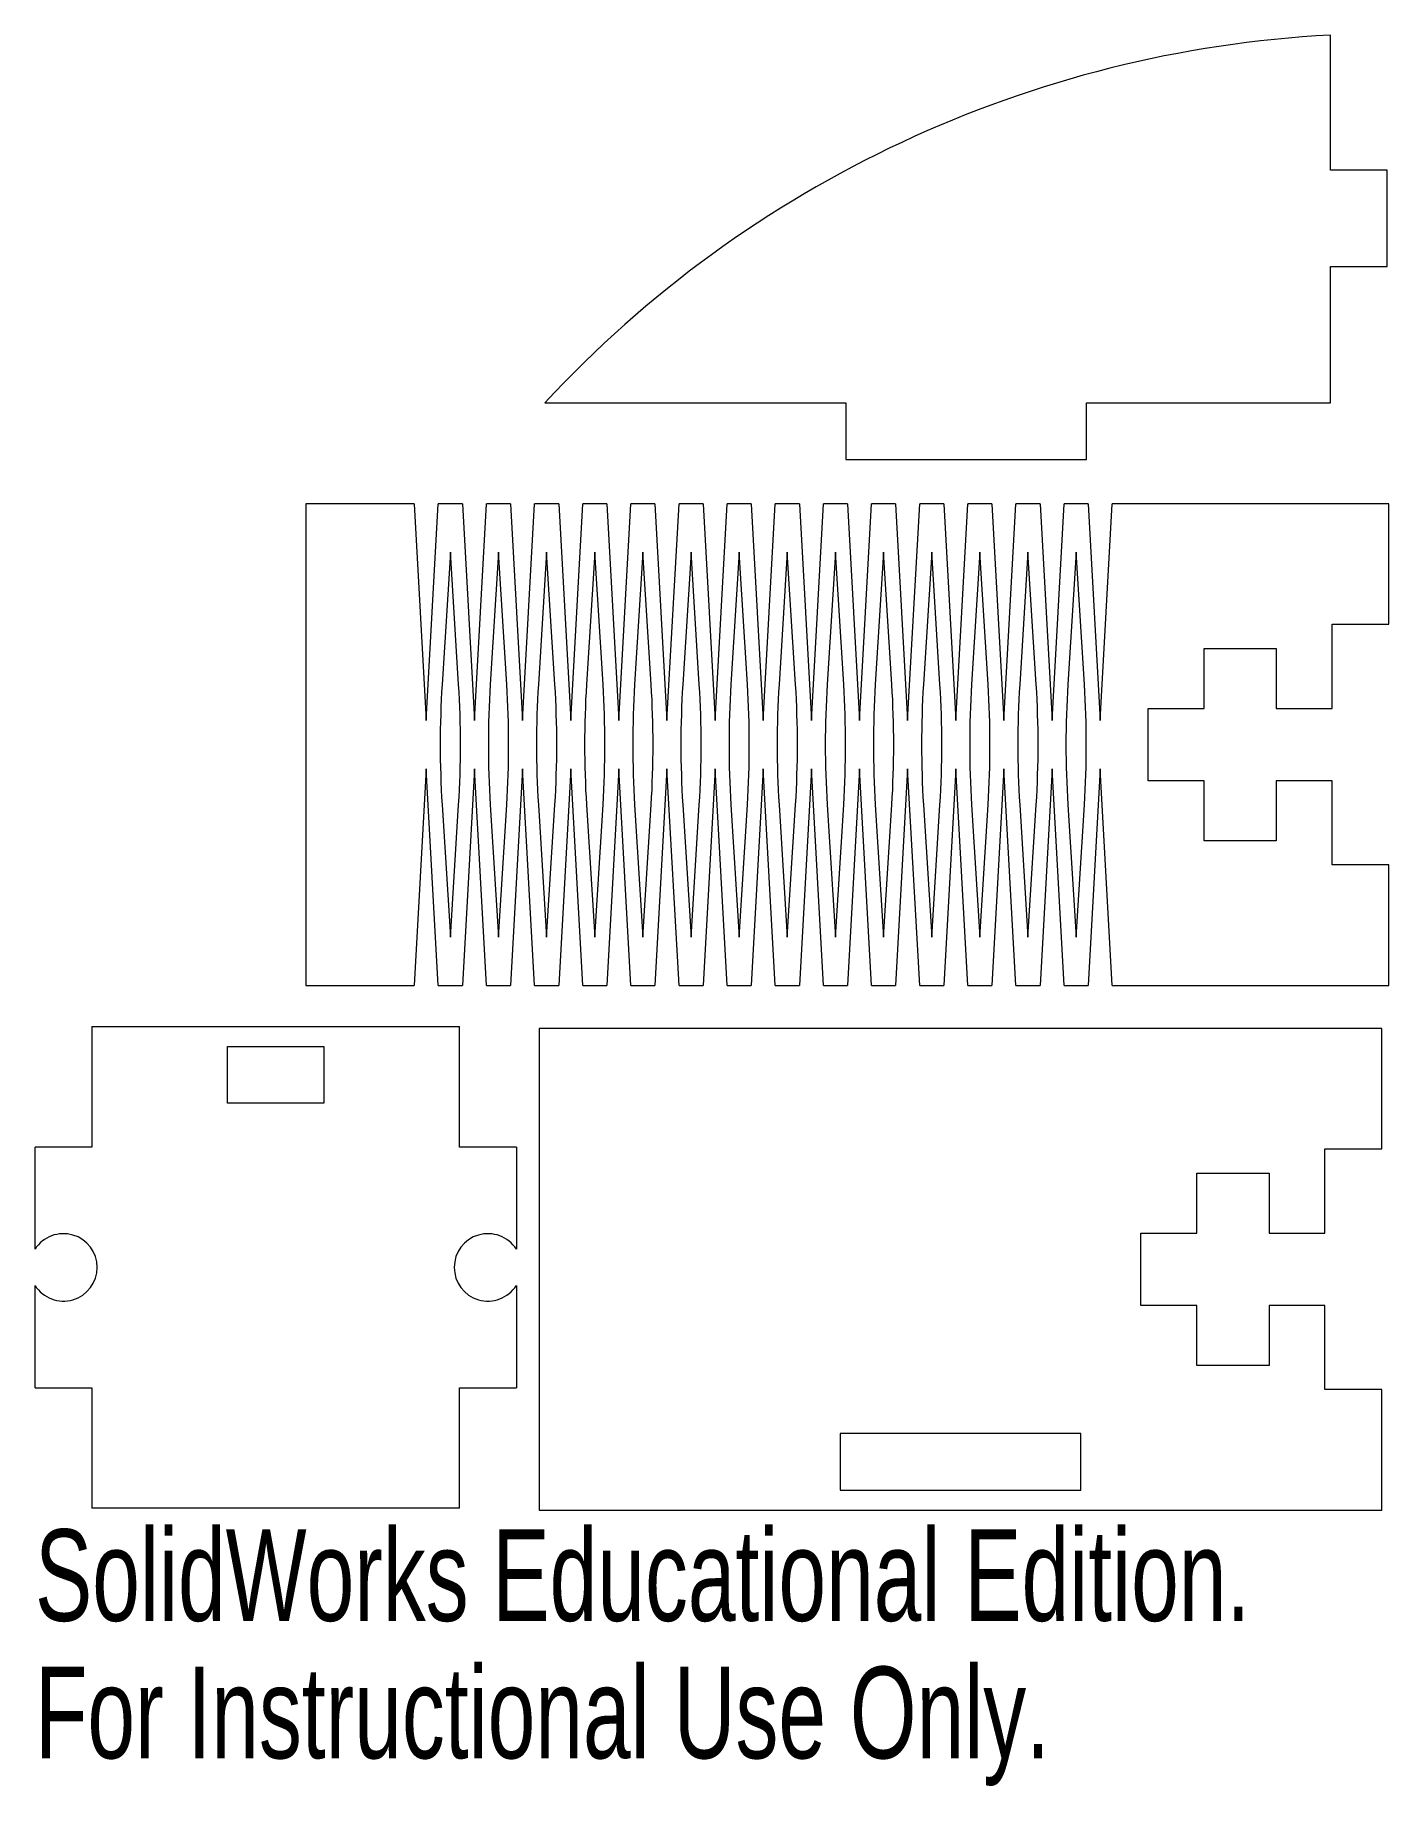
# Paper-space layout '_Top' of a CAD drawing. Header units: inches. Extents: x -1.14 to 1.67, y -2.23 to 1.41.
import ezdxf

# ---------------------------------------------------------------- set-up
doc = ezdxf.new("R2010")
doc.units = ezdxf.units.IN
doc.header["$MEASUREMENT"] = 0
doc.styles.add('SLDTEXTSTYLE0', font='TXT', dxfattribs={"width": 0.7})

psp = doc.layouts.new('_Top')

# ---------------------------------------------------------------- linework, layer by layer
at = {"color": 7, "linetype": 'Continuous', "lineweight": 15}
for p, q in [((1.5516, 1.1286), (1.5516, 1.4094)), ((1.6697, 1.1286), (1.5516, 1.1286)), ((1.6697, 0.9286), (1.6697, 1.1286)), ((1.5516, 0.9286), (1.6697, 0.9286)), ((1.5516, 0.6456), (1.5516, 0.9286)), ((-0.0803, 0.6456), (0.5447, 0.6456)), ((0.5447, 0.6456), (0.5447, 0.5275)), ((1.0447, 0.6456), (1.5516, 0.6456)), ((1.0447, 0.5275), (1.0447, 0.6456)), ((0.5447, 0.5275), (1.0447, 0.5275)), ((-0.5766, 0.4354), (-0.5766, -0.5646)), ((-0.3516, 0.4354), (-0.5766, 0.4354)), ((-0.3516, 0.4354), (-0.3266, -0.0146)), ((-0.3266, -0.0146), (-0.3016, 0.4354)), ((-0.2516, 0.4354), (-0.3016, 0.4354)), ((-0.2516, 0.4354), (-0.2266, -0.0146)), ((-0.2266, -0.0146), (-0.2016, 0.4354)), ((-0.1516, 0.4354), (-0.2016, 0.4354)), ((-0.1516, 0.4354), (-0.1266, -0.0146)), ((-0.1266, -0.0146), (-0.1016, 0.4354)), ((-0.0516, 0.4354), (-0.1016, 0.4354)), ((-0.0516, 0.4354), (-0.0266, -0.0146)), ((-0.0266, -0.0146), (-0.0016, 0.4354)), ((0.0484, 0.4354), (-0.0016, 0.4354)), ((0.0484, 0.4354), (0.0734, -0.0146)), ((0.0734, -0.0146), (0.0984, 0.4354)), ((0.1484, 0.4354), (0.0984, 0.4354)), ((0.1484, 0.4354), (0.1734, -0.0146)), ((0.1734, -0.0146), (0.1984, 0.4354)), ((0.2484, 0.4354), (0.1984, 0.4354)), ((0.2484, 0.4354), (0.2734, -0.0146)), ((0.2734, -0.0146), (0.2984, 0.4354)), ((0.3484, 0.4354), (0.2984, 0.4354)), ((0.3484, 0.4354), (0.3734, -0.0146)), ((0.3734, -0.0146), (0.3984, 0.4354)), ((0.4484, 0.4354), (0.3984, 0.4354)), ((0.4484, 0.4354), (0.4734, -0.0146)), ((0.4734, -0.0146), (0.4984, 0.4354)), ((0.5484, 0.4354), (0.4984, 0.4354)), ((0.5484, 0.4354), (0.5734, -0.0146)), ((0.5734, -0.0146), (0.5984, 0.4354)), ((0.6484, 0.4354), (0.5984, 0.4354)), ((0.6484, 0.4354), (0.6734, -0.0146)), ((0.6734, -0.0146), (0.6984, 0.4354)), ((0.7484, 0.4354), (0.6984, 0.4354)), ((0.7484, 0.4354), (0.7734, -0.0146)), ((0.7734, -0.0146), (0.7984, 0.4354)), ((0.8484, 0.4354), (0.7984, 0.4354)), ((0.8484, 0.4354), (0.8734, -0.0146)), ((0.8734, -0.0146), (0.8984, 0.4354)), ((0.9484, 0.4354), (0.8984, 0.4354)), ((0.9484, 0.4354), (0.9734, -0.0146)), ((0.9734, -0.0146), (0.9984, 0.4354)), ((1.0484, 0.4354), (0.9984, 0.4354)), ((1.0484, 0.4354), (1.0734, -0.0146)), ((1.0734, -0.0146), (1.0984, 0.4354)), ((1.6734, 0.4354), (1.0984, 0.4354)), ((1.6734, 0.1854), (1.6734, 0.4354)), ((-0.2766, 0.3354), (-0.2938, 0.0602)), ((-0.2594, 0.0602), (-0.2766, 0.3354)), ((-0.1766, 0.3354), (-0.1938, 0.0602)), ((-0.1594, 0.0602), (-0.1766, 0.3354)), ((-0.0766, 0.3354), (-0.0938, 0.0602)), ((-0.0594, 0.0602), (-0.0766, 0.3354)), ((0.0234, 0.3354), (0.0062, 0.0602)), ((0.0406, 0.0602), (0.0234, 0.3354)), ((0.1234, 0.3354), (0.1062, 0.0602)), ((0.1406, 0.0602), (0.1234, 0.3354)), ((0.2234, 0.3354), (0.2062, 0.0602)), ((0.2406, 0.0602), (0.2234, 0.3354)), ((0.3234, 0.3354), (0.3062, 0.0602)), ((0.3406, 0.0602), (0.3234, 0.3354)), ((0.4234, 0.3354), (0.4062, 0.0602)), ((0.4406, 0.0602), (0.4234, 0.3354)), ((0.5234, 0.3354), (0.5062, 0.0602)), ((0.5406, 0.0602), (0.5234, 0.3354)), ((0.6234, 0.3354), (0.6062, 0.0602)), ((0.6406, 0.0602), (0.6234, 0.3354)), ((0.7234, 0.3354), (0.7062, 0.0602)), ((0.7406, 0.0602), (0.7234, 0.3354)), ((0.8234, 0.3354), (0.8062, 0.0602)), ((0.8406, 0.0602), (0.8234, 0.3354)), ((0.9234, 0.3354), (0.9062, 0.0602)), ((0.9406, 0.0602), (0.9234, 0.3354)), ((1.0234, 0.3354), (1.0062, 0.0602)), ((1.0406, 0.0602), (1.0234, 0.3354)), ((1.5553, 0.1854), (1.6734, 0.1854)), ((1.5553, 0.0104), (1.5553, 0.1854)), ((1.2893, 0.1354), (1.4393, 0.1354)), ((1.2893, 0.0104), (1.2893, 0.1354)), ((1.4393, 0.1354), (1.4393, 0.0104)), ((1.1734, 0.0104), (1.2893, 0.0104)), ((1.1734, -0.1396), (1.1734, 0.0104)), ((1.4393, 0.0104), (1.5553, 0.0104)), ((-0.3266, -0.1146), (-0.3516, -0.5646)), ((-0.3016, -0.5646), (-0.3266, -0.1146)), ((-0.2266, -0.1146), (-0.2516, -0.5646)), ((-0.2016, -0.5646), (-0.2266, -0.1146)), ((-0.1266, -0.1146), (-0.1516, -0.5646)), ((-0.1016, -0.5646), (-0.1266, -0.1146)), ((-0.0266, -0.1146), (-0.0516, -0.5646)), ((-0.0016, -0.5646), (-0.0266, -0.1146)), ((0.0734, -0.1146), (0.0484, -0.5646)), ((0.0984, -0.5646), (0.0734, -0.1146)), ((0.1734, -0.1146), (0.1484, -0.5646)), ((0.1984, -0.5646), (0.1734, -0.1146)), ((0.2734, -0.1146), (0.2484, -0.5646)), ((0.2984, -0.5646), (0.2734, -0.1146)), ((0.3734, -0.1146), (0.3484, -0.5646)), ((0.3984, -0.5646), (0.3734, -0.1146)), ((0.4734, -0.1146), (0.4484, -0.5646)), ((0.4984, -0.5646), (0.4734, -0.1146)), ((0.5734, -0.1146), (0.5484, -0.5646)), ((0.5984, -0.5646), (0.5734, -0.1146)), ((0.6734, -0.1146), (0.6484, -0.5646)), ((0.6984, -0.5646), (0.6734, -0.1146)), ((0.7734, -0.1146), (0.7484, -0.5646)), ((0.7984, -0.5646), (0.7734, -0.1146)), ((0.8734, -0.1146), (0.8484, -0.5646)), ((0.8984, -0.5646), (0.8734, -0.1146)), ((0.9734, -0.1146), (0.9484, -0.5646)), ((0.9984, -0.5646), (0.9734, -0.1146)), ((1.0734, -0.1146), (1.0484, -0.5646)), ((1.0984, -0.5646), (1.0734, -0.1146)), ((1.2893, -0.1396), (1.1734, -0.1396)), ((1.2893, -0.2646), (1.2893, -0.1396)), ((1.4393, -0.1396), (1.4393, -0.2646)), ((1.5553, -0.1396), (1.4393, -0.1396)), ((1.5553, -0.3146), (1.5553, -0.1396)), ((-0.2938, -0.1894), (-0.2766, -0.4646)), ((-0.2766, -0.4646), (-0.2594, -0.1894)), ((-0.1938, -0.1894), (-0.1766, -0.4646)), ((-0.1766, -0.4646), (-0.1594, -0.1894)), ((-0.0938, -0.1894), (-0.0766, -0.4646)), ((-0.0766, -0.4646), (-0.0594, -0.1894)), ((0.0062, -0.1894), (0.0234, -0.4646)), ((0.0234, -0.4646), (0.0406, -0.1894)), ((0.1062, -0.1894), (0.1234, -0.4646)), ((0.1234, -0.4646), (0.1406, -0.1894)), ((0.2062, -0.1894), (0.2234, -0.4646)), ((0.2234, -0.4646), (0.2406, -0.1894)), ((0.3062, -0.1894), (0.3234, -0.4646)), ((0.3234, -0.4646), (0.3406, -0.1894)), ((0.4062, -0.1894), (0.4234, -0.4646)), ((0.4234, -0.4646), (0.4406, -0.1894)), ((0.5062, -0.1894), (0.5234, -0.4646)), ((0.5234, -0.4646), (0.5406, -0.1894)), ((0.6062, -0.1894), (0.6234, -0.4646)), ((0.6234, -0.4646), (0.6406, -0.1894)), ((0.7062, -0.1894), (0.7234, -0.4646)), ((0.7234, -0.4646), (0.7406, -0.1894)), ((0.8062, -0.1894), (0.8234, -0.4646)), ((0.8234, -0.4646), (0.8406, -0.1894)), ((0.9062, -0.1894), (0.9234, -0.4646)), ((0.9234, -0.4646), (0.9406, -0.1894)), ((1.0062, -0.1894), (1.0234, -0.4646)), ((1.0234, -0.4646), (1.0406, -0.1894)), ((1.4393, -0.2646), (1.2893, -0.2646)), ((1.6734, -0.3146), (1.5553, -0.3146)), ((1.6734, -0.5646), (1.6734, -0.3146)), ((-0.5766, -0.5646), (-0.3516, -0.5646)), ((-0.3016, -0.5646), (-0.2516, -0.5646)), ((-0.2016, -0.5646), (-0.1516, -0.5646)), ((-0.1016, -0.5646), (-0.0516, -0.5646)), ((-0.0016, -0.5646), (0.0484, -0.5646)), ((0.0984, -0.5646), (0.1484, -0.5646)), ((0.1984, -0.5646), (0.2484, -0.5646)), ((0.2984, -0.5646), (0.3484, -0.5646)), ((0.3984, -0.5646), (0.4484, -0.5646)), ((0.4984, -0.5646), (0.5484, -0.5646)), ((0.5984, -0.5646), (0.6484, -0.5646)), ((0.6984, -0.5646), (0.7484, -0.5646)), ((0.7984, -0.5646), (0.8484, -0.5646)), ((0.8984, -0.5646), (0.9484, -0.5646)), ((0.9984, -0.5646), (1.0484, -0.5646)), ((1.0984, -0.5646), (1.6734, -0.5646)), ((-1.0214, -0.6504), (-1.0214, -0.9004)), ((-1.0214, -0.6504), (-0.2576, -0.6504)), ((-0.2576, -0.9004), (-0.2576, -0.6504)), ((1.6582, -0.6544), (-0.0918, -0.6544)), ((-0.0918, -0.6544), (-0.0918, -1.6544)), ((1.6582, -0.9044), (1.6582, -0.6544)), ((-0.7395, -0.6914), (-0.5395, -0.6914)), ((-0.7395, -0.8095), (-0.7395, -0.6914)), ((-0.5395, -0.6914), (-0.5395, -0.8095)), ((-0.5395, -0.8095), (-0.7395, -0.8095)), ((-1.1395, -1.1128), (-1.1395, -0.9004)), ((-1.0214, -0.9004), (-1.1395, -0.9004)), ((-0.1395, -0.9004), (-0.2576, -0.9004)), ((-0.1395, -0.9004), (-0.1395, -1.1128)), ((1.5401, -0.9044), (1.6582, -0.9044)), ((1.5401, -1.0794), (1.5401, -0.9044)), ((1.2742, -0.9544), (1.4242, -0.9544)), ((1.2742, -1.0794), (1.2742, -0.9544)), ((1.4242, -0.9544), (1.4242, -1.0794)), ((1.1582, -1.0794), (1.2742, -1.0794)), ((1.1582, -1.2294), (1.1582, -1.0794)), ((1.4242, -1.0794), (1.5401, -1.0794)), ((-1.1395, -1.4004), (-1.1395, -1.188)), ((-0.1395, -1.188), (-0.1395, -1.4004)), ((1.2742, -1.2294), (1.1582, -1.2294)), ((1.2742, -1.3544), (1.2742, -1.2294)), ((1.4242, -1.2294), (1.4242, -1.3544)), ((1.5401, -1.2294), (1.4242, -1.2294)), ((1.5401, -1.4044), (1.5401, -1.2294)), ((1.4242, -1.3544), (1.2742, -1.3544)), ((-1.1395, -1.4004), (-1.0214, -1.4004)), ((-1.0214, -1.4004), (-1.0214, -1.6504)), ((-0.2576, -1.4004), (-0.1395, -1.4004)), ((-0.2576, -1.6504), (-0.2576, -1.4004)), ((1.6582, -1.4044), (1.5401, -1.4044)), ((1.6582, -1.6544), (1.6582, -1.4044)), ((1.0332, -1.4953), (0.5332, -1.4953)), ((0.5332, -1.4953), (0.5332, -1.6134)), ((1.0332, -1.6134), (1.0332, -1.4953)), ((0.5332, -1.6134), (1.0332, -1.6134)), ((-0.2576, -1.6504), (-1.0214, -1.6504)), ((-0.0918, -1.6544), (1.6582, -1.6544))]:
    psp.add_line(p, q, dxfattribs=at)
for centre, radius, start, end in [((1.6786, -0.9872), 2.4, 93.0339, 137.1285), ((1.7023, -0.0646), 2, 176.4237, 183.5763), ((-2.2555, -0.0646), 2, 356.4237, 3.5763), ((1.8023, -0.0646), 2, 176.4237, 183.5763), ((-2.1555, -0.0646), 2, 356.4237, 3.5763), ((1.9023, -0.0646), 2, 176.4237, 183.5763), ((-2.0555, -0.0646), 2, 356.4237, 3.5763), ((2.0023, -0.0646), 2, 176.4237, 183.5763), ((-1.9555, -0.0646), 2, 356.4237, 3.5763), ((2.1023, -0.0646), 2, 176.4237, 183.5763), ((-1.8555, -0.0646), 2, 356.4237, 3.5763), ((2.2023, -0.0646), 2, 176.4237, 183.5763), ((-1.7555, -0.0646), 2, 356.4237, 3.5763), ((2.3023, -0.0646), 2, 176.4237, 183.5763), ((-1.6555, -0.0646), 2, 356.4237, 3.5763), ((2.4023, -0.0646), 2, 176.4237, 183.5763), ((-1.5555, -0.0646), 2, 356.4237, 3.5763), ((2.5023, -0.0646), 2, 176.4237, 183.5763), ((-1.4555, -0.0646), 2, 356.4237, 3.5763), ((2.6023, -0.0646), 2, 176.4237, 183.5763), ((-1.3555, -0.0646), 2, 356.4237, 3.5763), ((2.7023, -0.0646), 2, 176.4237, 183.5763), ((-1.2555, -0.0646), 2, 356.4237, 3.5763), ((2.8023, -0.0646), 2, 176.4237, 183.5763), ((-1.1555, -0.0646), 2, 356.4237, 3.5763), ((2.9023, -0.0646), 2, 176.4237, 183.5763), ((-1.0555, -0.0646), 2, 356.4237, 3.5763), ((3.0023, -0.0646), 2, 176.4237, 183.5763), ((-0.9555, -0.0646), 2, 356.4237, 3.5763), ((-1.0804, -1.1504), 0.07, 212.473, 147.527), ((-0.1986, -1.1504), 0.07, 32.473, 327.527)]:
    psp.add_arc(centre, radius, start, end, dxfattribs=at)

# ---------------------------------------------------------------- texts
at = {"color": 7, "linetype": 'Continuous', "char_height": 0.1903, "attachment_point": 1, "style": 'SLDTEXTSTYLE0'}
for s, insert in [('SolidWorks Educational Edition.', (-1.1395, -1.6945)), ('For Instructional Use Only.', (-1.1395, -1.9799))]:
    psp.add_mtext(s, dxfattribs=dict(at, insert=insert))

doc.saveas('drawing.dxf')
